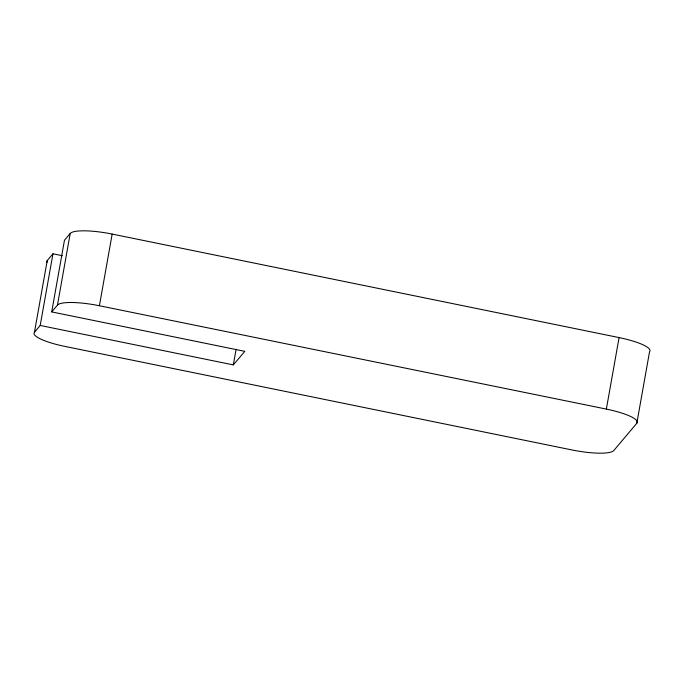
<?xml version="1.0" encoding="UTF-8"?>
<svg xmlns="http://www.w3.org/2000/svg" width="684" height="684" viewBox="0 0 684 684"><rect width="100%" height="100%" fill="white"/><g stroke="black" fill="none" stroke-linecap="round" stroke-linejoin="round"><path stroke-width="1.03" d="M34.456 332.244L40.202 325.464L233.312 364.897L244.812 351.345L51.702 311.904L64.467 240.238L70.213 233.458A37.21 7.738 10.1 0 1 112.167 234.073L619.088 337.588A37.21 7.738 10.1 0 1 649.543 351.756L636.813 423.259L613.787 450.542A37.21 7.738 10.1 0 1 571.833 449.927L64.912 346.412A37.21 7.738 10.1 0 1 34.456 332.244L47.222 260.57L52.967 253.79L62.364 255.713M40.202 325.464L52.967 253.79M51.702 311.904L57.447 305.132L70.213 233.458M57.447 305.132A37.21 7.738 10.1 0 1 99.402 305.748L112.167 234.073M233.312 364.897L236.091 349.319M636.813 423.259A37.21 7.738 10.1 0 0 606.349 409.092L619.088 337.588M99.402 305.748L606.349 409.092M46.965 262.579A37.21 7.738 10.1 0 1 47.222 260.57"/></g></svg>
